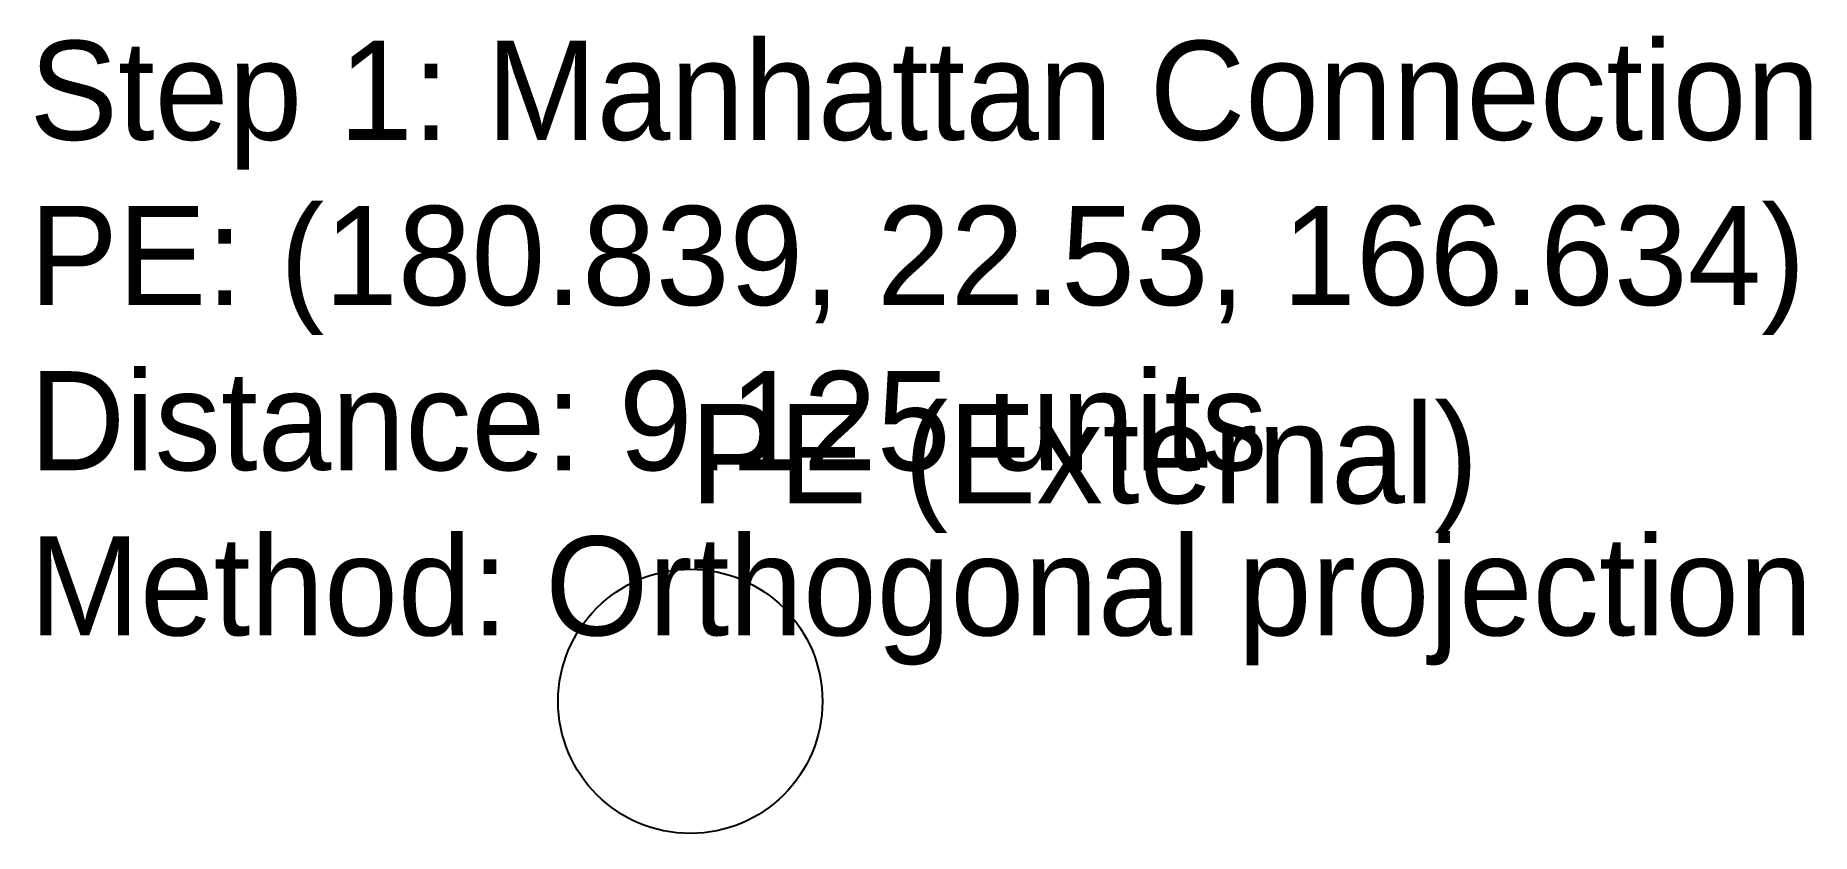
# Model space of a CAD drawing. Header units: metres. Extents: x 170.9 to 197.8, y 20.5 to 32.6.
import ezdxf

# ---------------------------------------------------------------- set-up
doc = ezdxf.new("R2010")
doc.units = ezdxf.units.M
doc.layers.add('LABELS', color=7, linetype='Continuous')
doc.layers.add('PE_POINT', color=1, linetype='Continuous')

msp = doc.modelspace()

# ---------------------------------------------------------------- linework, layer by layer
at = {"layer": 'PE_POINT'}
msp.add_circle((180.839, 22.53, 166.634), 2, dxfattribs=at)

# ---------------------------------------------------------------- texts
at = {"layer": 'LABELS'}
msp.add_text('PE (External)', height=1.5, dxfattribs=at).set_placement((180.839, 25.53, 166.634))
at = {"layer": 'LABELS', "insert": (170.839, 32.53, 171.634), "char_height": 1.5, "attachment_point": 1}
msp.add_mtext('Step 1: Manhattan Connection\\PPE: (180.839, 22.53, 166.634)\\PDistance: 9.125 units\\PMethod: Orthogonal projection', dxfattribs=at)

doc.saveas('drawing.dxf')
